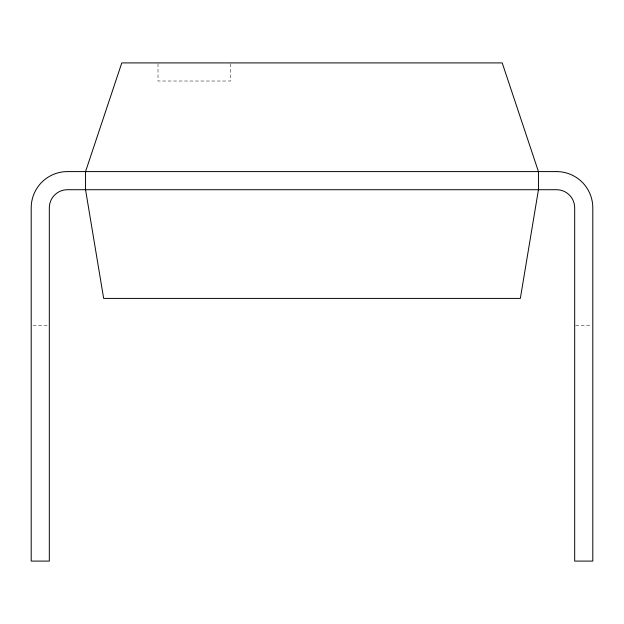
<?xml version="1.0" encoding="UTF-8"?>
<svg xmlns="http://www.w3.org/2000/svg" width="624" height="624" viewBox="0 0 624 624"><rect width="100%" height="100%" fill="white"/><g stroke="black" fill="none" stroke-linecap="round" stroke-linejoin="round"><path stroke-width="0.47" stroke-dasharray="3.12 2.34" d="M33.103 325.588L48.36 325.588M575.64 325.588L590.897 325.588M230.474 63.859L230.474 81.019L158.012 81.019L158.012 63.859"/><path stroke-width="0.94" d="M538.45 189.719L520.338 298.412L103.662 298.412L85.55 189.719L85.55 171.6L121.781 62.907L502.219 62.907L538.45 171.6L538.45 189.719M556.569 171.6L67.431 171.6A36.231 36.231 0 0 0 31.2 207.831L31.2 561.093L49.319 561.093L49.319 207.831A18.119 18.119 0 0 1 67.431 189.719L556.569 189.719A18.119 18.119 0 0 1 574.681 207.831L574.681 561.093L592.8 561.093L592.8 207.831A36.231 36.231 0 0 0 556.569 171.6"/></g></svg>
